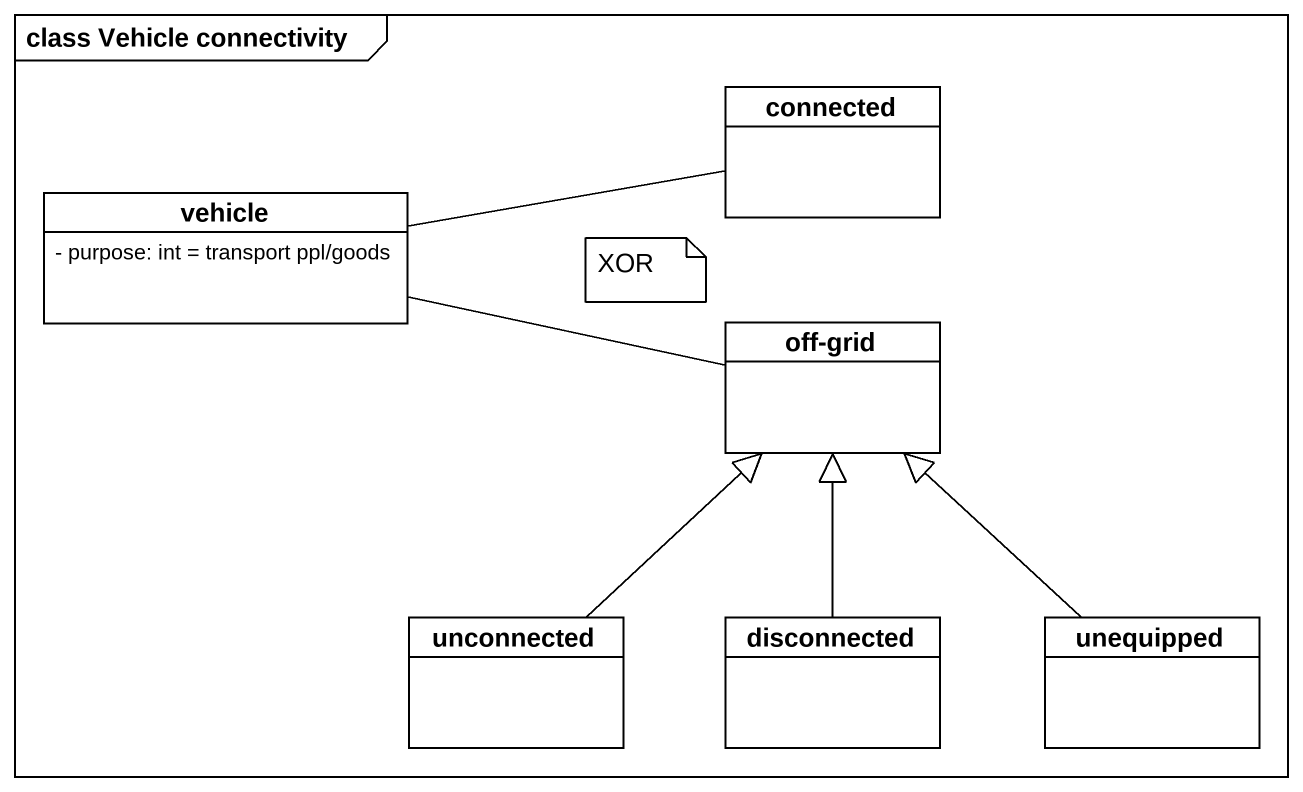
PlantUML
@startuml
mainframe class Vehicle connectivity
hide circle
hide empty members
skinparam classAttributeIconSize 0
class connected
class vehicle {
  - purpose: int = transport ppl/goods
}
class "off-grid" as off_grid
class unconnected
class disconnected
class unequipped
connected -left- vehicle
vehicle -right- off_grid
unconnected -up-|> off_grid
disconnected -up-|> off_grid
unequipped -up-|> off_grid
note as N1
  XOR
end note
@enduml
